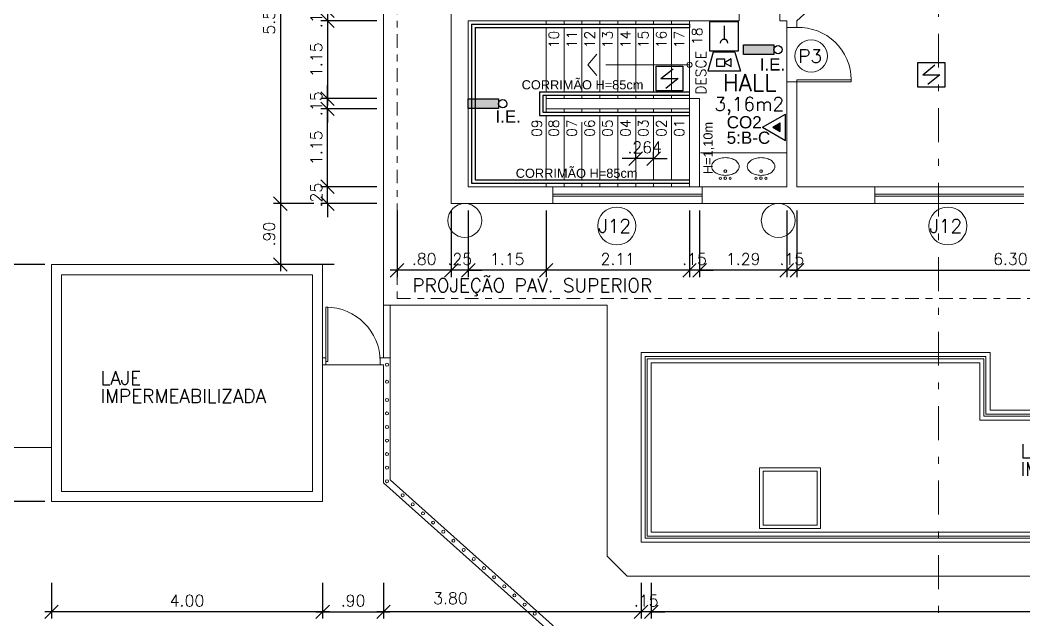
# Model space of a CAD drawing. Header units: millimetres. Extents: x 521 to 1055, y 261 to 520.
# Drawn here: x 715.49 to 730.3, y 455.57 to 464.43 of the extents above; entities that cross this region are included whole.
import ezdxf
from ezdxf.enums import TextEntityAlignment as Align

# ---------------------------------------------------------------- set-up
doc = ezdxf.new("R2010")
doc.units = ezdxf.units.MM
for name, pattern in [('CONTINU', [0]), ('DASHDOT', [1, 0.5, -0.25, 0, -0.25]), ('DASHDOTX2', [2, 1, -0.5, 0, -0.5])]:
    doc.linetypes.add(name, pattern=pattern)
doc.layers.add('0.1', color=8, linetype='Continuous', lineweight=13)
doc.layers.add('ppci', color=8, linetype='Continuous')
doc.styles.add('80X50', font='romans.shx')
doc.styles.add('ROMANS', font='romans')
doc.styles.get("Standard").update_dxf_attribs({"font": 'romans.shx'})
doc.styles.add('STYLE1', font='sanss___.ttf')
doc.dimstyles.new('Fares Eng - 50', dxfattribs={"dimscale": 2, "dimtxt": 0.085, "dimasz": 0.1, "dimexe": 0.05, "dimexo": 0.05, "dimgap": 0.04, "dimtad": 1, "dimzin": 4, "dimdsep": 46, "dimtxsty": 'ROMANS', "dimblk1": 'OBLIQUE', "dimblk2": 'OBLIQUE', "dimsah": 1, "dimcen": 0.05, "dimdle": 0.05, "dimclrd": 8, "dimclre": 8, "dimclrt": 8, "dimaunit": 1, "dimadec": 0, "dimazin": 0, "dimtfac": 1, "dimtix": 1, "dimtmove": 2, "dimatfit": 0, "dimldrblk": 'OPEN90', "dimfxl": 1, "dimtolj": 1, "dimtzin": 0, "dimarcsym": 0})

# ---------------------------------------------------------------- blocks, each defined once
blk = doc.blocks.new('_OBLIQUE')
at = {"color": 0, "linetype": 'ByBlock'}
blk.add_line((-0.5, -0.5), (0.5, 0.5), dxfattribs=at)
blk = doc.blocks.new('*D107')
at = {"layer": '0.1', "color": 8, "linetype": 'CONTINU', "lineweight": -2, "transparency": 16777216}
for p, q in [((720.025, 461.967), (720.025, 462.167)), ((720.753, 461.967), (719.925, 461.967)), ((720.025, 461.717), (720.025, 461.967)), ((720.753, 461.717), (719.925, 461.717)), ((720.025, 461.717), (720.025, 461.517))]:
    blk.add_line(p, q, dxfattribs=at)
at = {"layer": 'DEFPOINTS', "color": 0, "linetype": 'CONTINU', "lineweight": -2, "transparency": 16777216}
for p in [(720.025, 461.967), (720.853, 461.967), (720.853, 461.717)]:
    blk.add_point(p, dxfattribs=at)
at = {"layer": '0.1', "color": 8, "linetype": 'CONTINU', "lineweight": -2, "transparency": 16777216, "xscale": 0.2, "yscale": 0.2, "zscale": 0.2}
for p, rotation in [((720.025, 461.967), 270), ((720.025, 461.717), 90)]:
    blk.add_blockref('_OBLIQUE', p, dxfattribs=dict(at, rotation=rotation))
at = {"layer": '0.1', "color": 8, "linetype": 'CONTINU', "transparency": 16777216, "insert": (719.86, 461.842), "char_height": 0.17, "attachment_point": 5, "rotation": 90, "style": 'ROMANS'}
blk.add_mtext('\\A1;.25', dxfattribs=at)
blk = doc.blocks.new('_Open90')
at = {"color": 0, "linetype": 'ByBlock', "lineweight": -2}
for p, q in [((0, 0), (-1, 0)), ((-0.5, 0.5), (0, 0)), ((0, 0), (-0.5, -0.5))]:
    blk.add_line(p, q, dxfattribs=at)
blk = doc.blocks.new('*D108')
at = {"layer": '0.1', "color": 8, "linetype": 'CONTINU', "lineweight": -2, "transparency": 16777216}
for p, q in [((720.025, 461.867), (720.025, 463.217)), ((720.753, 463.117), (719.925, 463.117)), ((720.753, 461.967), (719.925, 461.967))]:
    blk.add_line(p, q, dxfattribs=at)
at = {"layer": 'DEFPOINTS', "color": 0, "linetype": 'CONTINU', "lineweight": -2, "transparency": 16777216}
for p in [(720.025, 463.117), (720.853, 463.117), (720.853, 461.967)]:
    blk.add_point(p, dxfattribs=at)
at = {"layer": '0.1', "color": 8, "linetype": 'CONTINU', "lineweight": -2, "transparency": 16777216, "xscale": 0.2, "yscale": 0.2, "zscale": 0.2}
for p, rotation in [((720.025, 463.117), 90), ((720.025, 461.967), 270)]:
    blk.add_blockref('_OBLIQUE', p, dxfattribs=dict(at, rotation=rotation))
at = {"layer": '0.1', "color": 8, "linetype": 'CONTINU', "transparency": 16777216, "insert": (719.86, 462.542), "char_height": 0.17, "attachment_point": 5, "rotation": 90, "style": 'ROMANS'}
blk.add_mtext('\\A1;1.15', dxfattribs=at)
blk = doc.blocks.new('*D109')
at = {"layer": '0.1', "color": 8, "linetype": 'CONTINU', "lineweight": -2, "transparency": 16777216}
for p, q in [((720.025, 463.267), (720.025, 463.467)), ((720.753, 463.267), (719.925, 463.267)), ((720.025, 463.117), (720.025, 463.267)), ((720.753, 463.117), (719.925, 463.117)), ((720.025, 463.117), (720.025, 462.917))]:
    blk.add_line(p, q, dxfattribs=at)
at = {"layer": 'DEFPOINTS', "color": 0, "linetype": 'CONTINU', "lineweight": -2, "transparency": 16777216}
for p in [(720.025, 463.267), (720.853, 463.267), (720.853, 463.117)]:
    blk.add_point(p, dxfattribs=at)
at = {"layer": '0.1', "color": 8, "linetype": 'CONTINU', "lineweight": -2, "transparency": 16777216, "xscale": 0.2, "yscale": 0.2, "zscale": 0.2}
for p, rotation in [((720.025, 463.267), 270), ((720.025, 463.117), 90)]:
    blk.add_blockref('_OBLIQUE', p, dxfattribs=dict(at, rotation=rotation))
at = {"layer": '0.1', "color": 8, "linetype": 'CONTINU', "transparency": 16777216, "insert": (719.86, 463.192), "char_height": 0.17, "attachment_point": 5, "rotation": 90, "style": 'ROMANS'}
blk.add_mtext('\\A1;.15', dxfattribs=at)
blk = doc.blocks.new('*D180')
at = {"layer": '0.1', "color": 8, "linetype": 'CONTINU', "lineweight": -2, "transparency": 16777216}
for p, q in [((719.953, 456.117), (719.953, 455.589)), ((720.853, 456.117), (720.853, 455.589)), ((719.853, 455.689), (720.953, 455.689))]:
    blk.add_line(p, q, dxfattribs=at)
at = {"layer": 'DEFPOINTS', "color": 0, "linetype": 'CONTINU', "lineweight": -2, "transparency": 16777216}
for p in [(719.953, 456.217), (720.853, 456.217), (720.853, 455.689)]:
    blk.add_point(p, dxfattribs=at)
at = {"layer": '0.1', "color": 8, "linetype": 'CONTINU', "lineweight": -2, "transparency": 16777216, "xscale": 0.2, "yscale": 0.2, "zscale": 0.2, "rotation": 180}
blk.add_blockref('_OBLIQUE', (719.953, 455.689), dxfattribs=at)
at = {"layer": '0.1', "color": 8, "linetype": 'CONTINU', "lineweight": -2, "transparency": 16777216, "xscale": 0.2, "yscale": 0.2, "zscale": 0.2}
blk.add_blockref('_OBLIQUE', (720.853, 455.689), dxfattribs=at)
at = {"layer": '0.1', "color": 8, "linetype": 'CONTINU', "transparency": 16777216, "insert": (720.403, 455.854), "char_height": 0.17, "attachment_point": 5, "style": 'ROMANS'}
blk.add_mtext('\\A1;.90', dxfattribs=at)
blk = doc.blocks.new('*D181')
at = {"layer": '0.1', "color": 8, "linetype": 'CONTINU', "lineweight": -2, "transparency": 16777216}
for p, q in [((715.953, 456.117), (715.953, 455.589)), ((719.953, 456.117), (719.953, 455.589)), ((720.053, 455.689), (715.853, 455.689))]:
    blk.add_line(p, q, dxfattribs=at)
at = {"layer": 'DEFPOINTS', "color": 0, "linetype": 'CONTINU', "lineweight": -2, "transparency": 16777216}
for p in [(715.953, 456.217), (719.953, 456.217), (715.953, 455.689)]:
    blk.add_point(p, dxfattribs=at)
at = {"layer": '0.1', "color": 8, "linetype": 'CONTINU', "lineweight": -2, "transparency": 16777216, "xscale": 0.2, "yscale": 0.2, "zscale": 0.2, "rotation": 180}
blk.add_blockref('_OBLIQUE', (715.953, 455.689), dxfattribs=at)
at = {"layer": '0.1', "color": 8, "linetype": 'CONTINU', "lineweight": -2, "transparency": 16777216, "xscale": 0.2, "yscale": 0.2, "zscale": 0.2}
blk.add_blockref('_OBLIQUE', (719.953, 455.689), dxfattribs=at)
at = {"layer": '0.1', "color": 8, "linetype": 'CONTINU', "transparency": 16777216, "insert": (717.953, 455.854), "char_height": 0.17, "attachment_point": 5, "style": 'ROMANS'}
blk.add_mtext('\\A1;4.00', dxfattribs=at)
blk = doc.blocks.new('P80')
for points in [[(0, 0.86), (0, 0.83), (0.15, 0.83), (0.15, 0.86)], [(0, 0), (0, 0.03), (0.15, 0.03), (0.15, 0)]]:
    blk.add_lwpolyline(points)
blk.add_lwpolyline([(-0.8, 0.06), (0, 0.06), (0, 0.03), (-0.8, 0.03)], close=True)
at = {"color": 8}
blk.add_arc((-0.025, 0.056), 0.775, 88.1408, 179.6698, dxfattribs=at)
blk = doc.blocks.new('*D258')
at = {"layer": '0.1', "color": 8, "linetype": 'CONTINU', "lineweight": -2, "transparency": 16777216}
for p, q in [((720.025, 464.567), (720.025, 464.767)), ((720.753, 464.567), (719.925, 464.567)), ((720.025, 464.567), (720.025, 464.417)), ((720.753, 464.417), (719.925, 464.417)), ((720.025, 464.417), (720.025, 464.217))]:
    blk.add_line(p, q, dxfattribs=at)
at = {"layer": 'DEFPOINTS', "color": 0, "linetype": 'CONTINU', "lineweight": -2, "transparency": 16777216}
for p in [(720.853, 464.567), (720.025, 464.417), (720.853, 464.417)]:
    blk.add_point(p, dxfattribs=at)
at = {"layer": '0.1', "color": 8, "linetype": 'CONTINU', "lineweight": -2, "transparency": 16777216, "xscale": 0.2, "yscale": 0.2, "zscale": 0.2}
for p, rotation in [((720.025, 464.567), 270), ((720.025, 464.417), 90)]:
    blk.add_blockref('_OBLIQUE', p, dxfattribs=dict(at, rotation=rotation))
at = {"layer": '0.1', "color": 8, "linetype": 'CONTINU', "transparency": 16777216, "insert": (719.86, 464.492), "char_height": 0.17, "attachment_point": 5, "rotation": 90, "style": 'ROMANS'}
blk.add_mtext('\\A1;.15', dxfattribs=at)
blk = doc.blocks.new('*D259')
at = {"layer": '0.1', "color": 8, "linetype": 'CONTINU', "lineweight": -2, "transparency": 16777216}
for p, q in [((720.753, 464.417), (719.925, 464.417)), ((720.025, 464.517), (720.025, 463.167)), ((720.753, 463.267), (719.925, 463.267))]:
    blk.add_line(p, q, dxfattribs=at)
at = {"layer": 'DEFPOINTS', "color": 0, "linetype": 'CONTINU', "lineweight": -2, "transparency": 16777216}
for p in [(720.853, 464.417), (720.025, 463.267), (720.853, 463.267)]:
    blk.add_point(p, dxfattribs=at)
at = {"layer": '0.1', "color": 8, "linetype": 'CONTINU', "lineweight": -2, "transparency": 16777216, "xscale": 0.2, "yscale": 0.2, "zscale": 0.2}
for p, rotation in [((720.025, 464.417), 90), ((720.025, 463.267), 270)]:
    blk.add_blockref('_OBLIQUE', p, dxfattribs=dict(at, rotation=rotation))
at = {"layer": '0.1', "color": 8, "linetype": 'CONTINU', "transparency": 16777216, "insert": (719.86, 463.842), "char_height": 0.17, "attachment_point": 5, "rotation": 90, "style": 'ROMANS'}
blk.add_mtext('\\A1;1.15', dxfattribs=at)
blk = doc.blocks.new('*D261')
at = {"layer": '0.1', "color": 8, "linetype": 'CONTINU', "lineweight": -2, "transparency": 16777216}
for p, q in [((726.953, 461.617), (726.953, 460.633)), ((733.253, 461.617), (733.253, 460.633)), ((726.853, 460.733), (733.353, 460.733))]:
    blk.add_line(p, q, dxfattribs=at)
at = {"layer": 'DEFPOINTS', "color": 0, "linetype": 'CONTINU', "lineweight": -2, "transparency": 16777216}
for p in [(726.953, 461.717), (733.253, 461.717), (733.253, 460.733)]:
    blk.add_point(p, dxfattribs=at)
at = {"layer": '0.1', "color": 8, "linetype": 'CONTINU', "lineweight": -2, "transparency": 16777216, "xscale": 0.2, "yscale": 0.2, "zscale": 0.2, "rotation": 180}
blk.add_blockref('_OBLIQUE', (726.953, 460.733), dxfattribs=at)
at = {"layer": '0.1', "color": 8, "linetype": 'CONTINU', "lineweight": -2, "transparency": 16777216, "xscale": 0.2, "yscale": 0.2, "zscale": 0.2}
blk.add_blockref('_OBLIQUE', (733.253, 460.733), dxfattribs=at)
at = {"layer": '0.1', "color": 8, "linetype": 'CONTINU', "transparency": 16777216, "insert": (730.103, 460.898), "char_height": 0.17, "attachment_point": 5, "style": 'ROMANS'}
blk.add_mtext('\\A1;6.30', dxfattribs=at)
blk = doc.blocks.new('*D262')
at = {"layer": '0.1', "color": 8, "linetype": 'CONTINU', "lineweight": -2, "transparency": 16777216}
for p, q in [((726.803, 461.617), (726.803, 460.633)), ((726.953, 461.617), (726.953, 460.633)), ((726.803, 460.733), (726.603, 460.733)), ((726.953, 460.733), (726.803, 460.733)), ((726.953, 460.733), (727.153, 460.733))]:
    blk.add_line(p, q, dxfattribs=at)
at = {"layer": 'DEFPOINTS', "color": 0, "linetype": 'CONTINU', "lineweight": -2, "transparency": 16777216}
for p in [(726.803, 461.717), (726.953, 461.717), (726.803, 460.733)]:
    blk.add_point(p, dxfattribs=at)
at = {"layer": '0.1', "color": 8, "linetype": 'CONTINU', "lineweight": -2, "transparency": 16777216, "xscale": 0.2, "yscale": 0.2, "zscale": 0.2}
blk.add_blockref('_OBLIQUE', (726.803, 460.733), dxfattribs=at)
at = {"layer": '0.1', "color": 8, "linetype": 'CONTINU', "lineweight": -2, "transparency": 16777216, "xscale": 0.2, "yscale": 0.2, "zscale": 0.2, "rotation": 180}
blk.add_blockref('_OBLIQUE', (726.953, 460.733), dxfattribs=at)
at = {"layer": '0.1', "color": 8, "linetype": 'CONTINU', "transparency": 16777216, "insert": (726.878, 460.898), "char_height": 0.17, "attachment_point": 5, "style": 'ROMANS'}
blk.add_mtext('\\A1;.15', dxfattribs=at)
blk = doc.blocks.new('*D263')
at = {"layer": '0.1', "color": 8, "linetype": 'CONTINU', "lineweight": -2, "transparency": 16777216}
for p, q in [((725.517, 461.617), (725.517, 460.633)), ((726.803, 461.617), (726.803, 460.633)), ((726.903, 460.733), (725.417, 460.733))]:
    blk.add_line(p, q, dxfattribs=at)
at = {"layer": 'DEFPOINTS', "color": 0, "linetype": 'CONTINU', "lineweight": -2, "transparency": 16777216}
for p in [(725.517, 461.717), (726.803, 461.717), (725.517, 460.733)]:
    blk.add_point(p, dxfattribs=at)
at = {"layer": '0.1', "color": 8, "linetype": 'CONTINU', "lineweight": -2, "transparency": 16777216, "xscale": 0.2, "yscale": 0.2, "zscale": 0.2, "rotation": 180}
blk.add_blockref('_OBLIQUE', (725.517, 460.733), dxfattribs=at)
at = {"layer": '0.1', "color": 8, "linetype": 'CONTINU', "lineweight": -2, "transparency": 16777216, "xscale": 0.2, "yscale": 0.2, "zscale": 0.2}
blk.add_blockref('_OBLIQUE', (726.803, 460.733), dxfattribs=at)
at = {"layer": '0.1', "color": 8, "linetype": 'CONTINU', "transparency": 16777216, "insert": (726.16, 460.898), "char_height": 0.17, "attachment_point": 5, "style": 'ROMANS'}
blk.add_mtext('\\A1;1.29', dxfattribs=at)
blk = doc.blocks.new('*D264')
at = {"layer": '0.1', "color": 8, "linetype": 'CONTINU', "lineweight": -2, "transparency": 16777216}
for p, q in [((725.367, 461.617), (725.367, 460.633)), ((725.517, 461.617), (725.517, 460.633)), ((725.367, 460.733), (725.167, 460.733)), ((725.517, 460.733), (725.367, 460.733)), ((725.517, 460.733), (725.717, 460.733))]:
    blk.add_line(p, q, dxfattribs=at)
at = {"layer": 'DEFPOINTS', "color": 0, "linetype": 'CONTINU', "lineweight": -2, "transparency": 16777216}
for p in [(725.367, 461.717), (725.517, 461.717), (725.367, 460.733)]:
    blk.add_point(p, dxfattribs=at)
at = {"layer": '0.1', "color": 8, "linetype": 'CONTINU', "lineweight": -2, "transparency": 16777216, "xscale": 0.2, "yscale": 0.2, "zscale": 0.2}
blk.add_blockref('_OBLIQUE', (725.367, 460.733), dxfattribs=at)
at = {"layer": '0.1', "color": 8, "linetype": 'CONTINU', "lineweight": -2, "transparency": 16777216, "xscale": 0.2, "yscale": 0.2, "zscale": 0.2, "rotation": 180}
blk.add_blockref('_OBLIQUE', (725.517, 460.733), dxfattribs=at)
at = {"layer": '0.1', "color": 8, "linetype": 'CONTINU', "transparency": 16777216, "insert": (725.442, 460.898), "char_height": 0.17, "attachment_point": 5, "style": 'ROMANS'}
blk.add_mtext('\\A1;.15', dxfattribs=at)
blk = doc.blocks.new('*D265')
at = {"layer": '0.1', "color": 8, "linetype": 'CONTINU', "lineweight": -2, "transparency": 16777216}
for p, q in [((723.253, 461.617), (723.253, 460.633)), ((725.367, 461.617), (725.367, 460.633)), ((725.467, 460.733), (723.153, 460.733))]:
    blk.add_line(p, q, dxfattribs=at)
at = {"layer": 'DEFPOINTS', "color": 0, "linetype": 'CONTINU', "lineweight": -2, "transparency": 16777216}
for p in [(723.253, 461.717), (725.367, 461.717), (723.253, 460.733)]:
    blk.add_point(p, dxfattribs=at)
at = {"layer": '0.1', "color": 8, "linetype": 'CONTINU', "lineweight": -2, "transparency": 16777216, "xscale": 0.2, "yscale": 0.2, "zscale": 0.2, "rotation": 180}
blk.add_blockref('_OBLIQUE', (723.253, 460.733), dxfattribs=at)
at = {"layer": '0.1', "color": 8, "linetype": 'CONTINU', "lineweight": -2, "transparency": 16777216, "xscale": 0.2, "yscale": 0.2, "zscale": 0.2}
blk.add_blockref('_OBLIQUE', (725.367, 460.733), dxfattribs=at)
at = {"layer": '0.1', "color": 8, "linetype": 'CONTINU', "transparency": 16777216, "insert": (724.31, 460.898), "char_height": 0.17, "attachment_point": 5, "style": 'ROMANS'}
blk.add_mtext('\\A1;2.11', dxfattribs=at)
blk = doc.blocks.new('*D266')
at = {"layer": '0.1', "color": 8, "linetype": 'CONTINU', "lineweight": -2, "transparency": 16777216}
for p, q in [((722.103, 461.617), (722.103, 460.633)), ((723.253, 461.617), (723.253, 460.633)), ((723.353, 460.733), (722.003, 460.733))]:
    blk.add_line(p, q, dxfattribs=at)
at = {"layer": 'DEFPOINTS', "color": 0, "linetype": 'CONTINU', "lineweight": -2, "transparency": 16777216}
for p in [(722.103, 461.717), (723.253, 461.717), (722.103, 460.733)]:
    blk.add_point(p, dxfattribs=at)
at = {"layer": '0.1', "color": 8, "linetype": 'CONTINU', "lineweight": -2, "transparency": 16777216, "xscale": 0.2, "yscale": 0.2, "zscale": 0.2, "rotation": 180}
blk.add_blockref('_OBLIQUE', (722.103, 460.733), dxfattribs=at)
at = {"layer": '0.1', "color": 8, "linetype": 'CONTINU', "lineweight": -2, "transparency": 16777216, "xscale": 0.2, "yscale": 0.2, "zscale": 0.2}
blk.add_blockref('_OBLIQUE', (723.253, 460.733), dxfattribs=at)
at = {"layer": '0.1', "color": 8, "linetype": 'CONTINU', "transparency": 16777216, "insert": (722.678, 460.898), "char_height": 0.17, "attachment_point": 5, "style": 'ROMANS'}
blk.add_mtext('\\A1;1.15', dxfattribs=at)
blk = doc.blocks.new('*D267')
at = {"layer": '0.1', "color": 8, "linetype": 'CONTINU', "lineweight": -2, "transparency": 16777216}
for p, q in [((721.853, 461.617), (721.853, 460.633)), ((722.103, 461.617), (722.103, 460.633)), ((721.853, 460.733), (721.653, 460.733)), ((722.103, 460.733), (721.853, 460.733)), ((722.103, 460.733), (722.303, 460.733))]:
    blk.add_line(p, q, dxfattribs=at)
at = {"layer": 'DEFPOINTS', "color": 0, "linetype": 'CONTINU', "lineweight": -2, "transparency": 16777216}
for p in [(721.853, 461.717), (722.103, 461.717), (721.853, 460.733)]:
    blk.add_point(p, dxfattribs=at)
at = {"layer": '0.1', "color": 8, "linetype": 'CONTINU', "lineweight": -2, "transparency": 16777216, "xscale": 0.2, "yscale": 0.2, "zscale": 0.2}
blk.add_blockref('_OBLIQUE', (721.853, 460.733), dxfattribs=at)
at = {"layer": '0.1', "color": 8, "linetype": 'CONTINU', "lineweight": -2, "transparency": 16777216, "xscale": 0.2, "yscale": 0.2, "zscale": 0.2, "rotation": 180}
blk.add_blockref('_OBLIQUE', (722.103, 460.733), dxfattribs=at)
at = {"layer": '0.1', "color": 8, "linetype": 'CONTINU', "transparency": 16777216, "insert": (721.978, 460.898), "char_height": 0.17, "attachment_point": 5, "style": 'ROMANS'}
blk.add_mtext('\\A1;.25', dxfattribs=at)
blk = doc.blocks.new('*D268')
at = {"layer": '0.1', "color": 8, "linetype": 'CONTINU', "lineweight": -2, "transparency": 16777216}
for p, q in [((724.574, 462.387), (724.574, 462.482)), ((724.838, 462.387), (724.838, 462.482)), ((724.574, 462.382), (724.374, 462.382)), ((724.838, 462.382), (724.574, 462.382)), ((724.838, 462.382), (725.038, 462.382))]:
    blk.add_line(p, q, dxfattribs=at)
at = {"layer": 'DEFPOINTS', "color": 0, "linetype": 'CONTINU', "lineweight": -2, "transparency": 16777216}
for p in [(724.574, 462.382), (724.574, 462.287), (724.838, 462.287)]:
    blk.add_point(p, dxfattribs=at)
at = {"layer": '0.1', "color": 8, "linetype": 'CONTINU', "lineweight": -2, "transparency": 16777216, "xscale": 0.2, "yscale": 0.2, "zscale": 0.2}
blk.add_blockref('_OBLIQUE', (724.574, 462.382), dxfattribs=at)
at = {"layer": '0.1', "color": 8, "linetype": 'CONTINU', "lineweight": -2, "transparency": 16777216, "xscale": 0.2, "yscale": 0.2, "zscale": 0.2, "rotation": 180}
blk.add_blockref('_OBLIQUE', (724.838, 462.382), dxfattribs=at)
at = {"layer": '0.1', "color": 8, "linetype": 'CONTINU', "transparency": 16777216, "insert": (724.706, 462.547), "char_height": 0.17, "attachment_point": 5, "style": 'ROMANS'}
blk.add_mtext('\\A1;.264', dxfattribs=at)
blk = doc.blocks.new('*D274')
at = {"layer": '0.1', "color": 8, "linetype": 'CONTINU', "lineweight": -2, "transparency": 16777216}
for p, q in [((719.825, 467.217), (719.23, 467.217)), ((719.33, 467.317), (719.33, 461.617)), ((719.825, 461.717), (719.23, 461.717))]:
    blk.add_line(p, q, dxfattribs=at)
at = {"layer": 'DEFPOINTS', "color": 0, "linetype": 'CONTINU', "lineweight": -2, "transparency": 16777216}
for p in [(719.925, 467.217), (719.33, 461.717), (719.925, 461.717)]:
    blk.add_point(p, dxfattribs=at)
at = {"layer": '0.1', "color": 8, "linetype": 'CONTINU', "lineweight": -2, "transparency": 16777216, "xscale": 0.2, "yscale": 0.2, "zscale": 0.2}
for p, rotation in [((719.33, 467.217), 90), ((719.33, 461.717), 270)]:
    blk.add_blockref('_OBLIQUE', p, dxfattribs=dict(at, rotation=rotation))
at = {"layer": '0.1', "color": 8, "linetype": 'CONTINU', "transparency": 16777216, "insert": (719.165, 464.467), "char_height": 0.17, "attachment_point": 5, "rotation": 90, "style": 'ROMANS'}
blk.add_mtext('\\A1;5.50', dxfattribs=at)
blk = doc.blocks.new('*D275')
at = {"layer": '0.1', "color": 8, "linetype": 'CONTINU', "lineweight": -2, "transparency": 16777216}
for p, q in [((721.053, 461.617), (721.053, 460.633)), ((721.853, 461.617), (721.853, 460.633)), ((721.953, 460.733), (720.953, 460.733))]:
    blk.add_line(p, q, dxfattribs=at)
at = {"layer": 'DEFPOINTS', "color": 0, "linetype": 'CONTINU', "lineweight": -2, "transparency": 16777216}
for p in [(721.053, 461.717), (721.853, 461.717), (721.053, 460.733)]:
    blk.add_point(p, dxfattribs=at)
at = {"layer": '0.1', "color": 8, "linetype": 'CONTINU', "lineweight": -2, "transparency": 16777216, "xscale": 0.2, "yscale": 0.2, "zscale": 0.2, "rotation": 180}
blk.add_blockref('_OBLIQUE', (721.053, 460.733), dxfattribs=at)
at = {"layer": '0.1', "color": 8, "linetype": 'CONTINU', "lineweight": -2, "transparency": 16777216, "xscale": 0.2, "yscale": 0.2, "zscale": 0.2}
blk.add_blockref('_OBLIQUE', (721.853, 460.733), dxfattribs=at)
at = {"layer": '0.1', "color": 8, "linetype": 'CONTINU', "transparency": 16777216, "insert": (721.453, 460.898), "char_height": 0.17, "attachment_point": 5, "style": 'ROMANS'}
blk.add_mtext('\\A1;.80', dxfattribs=at)
blk = doc.blocks.new('*D276')
at = {"layer": '0.1', "color": 8, "linetype": 'CONTINU', "lineweight": -2, "transparency": 16777216}
for p, q in [((719.33, 461.817), (719.33, 460.717)), ((719.725, 461.717), (719.23, 461.717)), ((720.122, 460.817), (719.23, 460.817))]:
    blk.add_line(p, q, dxfattribs=at)
at = {"layer": 'DEFPOINTS', "color": 0, "linetype": 'CONTINU', "lineweight": -2, "transparency": 16777216}
for p in [(719.825, 461.717), (719.33, 460.817), (720.222, 460.817)]:
    blk.add_point(p, dxfattribs=at)
at = {"layer": '0.1', "color": 8, "linetype": 'CONTINU', "lineweight": -2, "transparency": 16777216, "xscale": 0.2, "yscale": 0.2, "zscale": 0.2}
for p, rotation in [((719.33, 461.717), 90), ((719.33, 460.817), 270)]:
    blk.add_blockref('_OBLIQUE', p, dxfattribs=dict(at, rotation=rotation))
at = {"layer": '0.1', "color": 8, "linetype": 'CONTINU', "transparency": 16777216, "insert": (719.165, 461.267), "char_height": 0.17, "attachment_point": 5, "rotation": 90, "style": 'ROMANS'}
blk.add_mtext('\\A1;.90', dxfattribs=at)
blk = doc.blocks.new('*D277')
at = {"layer": '0.1', "color": 8, "linetype": 'CONTINU', "lineweight": -2, "transparency": 16777216}
for p, q in [((715.26, 460.917), (715.26, 457.217)), ((715.853, 460.817), (715.16, 460.817)), ((715.853, 457.317), (715.16, 457.317))]:
    blk.add_line(p, q, dxfattribs=at)
at = {"layer": 'DEFPOINTS', "color": 0, "linetype": 'CONTINU', "lineweight": -2, "transparency": 16777216}
for p in [(715.953, 460.817), (715.26, 457.317), (715.953, 457.317)]:
    blk.add_point(p, dxfattribs=at)
at = {"layer": '0.1', "color": 8, "linetype": 'CONTINU', "lineweight": -2, "transparency": 16777216, "xscale": 0.2, "yscale": 0.2, "zscale": 0.2}
for p, rotation in [((715.26, 460.817), 90), ((715.26, 457.317), 270)]:
    blk.add_blockref('_OBLIQUE', p, dxfattribs=dict(at, rotation=rotation))
at = {"layer": '0.1', "color": 8, "linetype": 'CONTINU', "transparency": 16777216, "insert": (715.095, 459.067), "char_height": 0.17, "attachment_point": 5, "rotation": 90, "style": 'ROMANS'}
blk.add_mtext('\\A1;3.50', dxfattribs=at)
blk = doc.blocks.new('*D280')
at = {"layer": '0.1', "color": 8, "linetype": 'CONTINU', "lineweight": -2, "transparency": 16777216}
for p, q in [((724.803, 456.117), (724.803, 455.589)), ((736.803, 456.117), (736.803, 455.589)), ((736.903, 455.689), (724.703, 455.689))]:
    blk.add_line(p, q, dxfattribs=at)
at = {"layer": 'DEFPOINTS', "color": 0, "linetype": 'CONTINU', "lineweight": -2, "transparency": 16777216}
for p in [(724.803, 456.217), (736.803, 456.217), (724.803, 455.689)]:
    blk.add_point(p, dxfattribs=at)
at = {"layer": '0.1', "color": 8, "linetype": 'CONTINU', "lineweight": -2, "transparency": 16777216, "xscale": 0.2, "yscale": 0.2, "zscale": 0.2, "rotation": 180}
blk.add_blockref('_OBLIQUE', (724.803, 455.689), dxfattribs=at)
at = {"layer": '0.1', "color": 8, "linetype": 'CONTINU', "lineweight": -2, "transparency": 16777216, "xscale": 0.2, "yscale": 0.2, "zscale": 0.2}
blk.add_blockref('_OBLIQUE', (736.803, 455.689), dxfattribs=at)
at = {"layer": '0.1', "color": 8, "linetype": 'CONTINU', "transparency": 16777216, "insert": (730.803, 455.854), "char_height": 0.17, "attachment_point": 5, "style": 'ROMANS'}
blk.add_mtext('\\A1;12.00', dxfattribs=at)
blk = doc.blocks.new('*D281')
at = {"layer": '0.1', "color": 8, "linetype": 'CONTINU', "lineweight": -2, "transparency": 16777216}
for p, q in [((724.653, 456.117), (724.653, 455.589)), ((724.803, 456.117), (724.803, 455.589)), ((724.653, 455.689), (724.453, 455.689)), ((724.803, 455.689), (724.653, 455.689)), ((724.803, 455.689), (725.003, 455.689))]:
    blk.add_line(p, q, dxfattribs=at)
at = {"layer": 'DEFPOINTS', "color": 0, "linetype": 'CONTINU', "lineweight": -2, "transparency": 16777216}
for p in [(724.653, 456.217), (724.803, 456.217), (724.653, 455.689)]:
    blk.add_point(p, dxfattribs=at)
at = {"layer": '0.1', "color": 8, "linetype": 'CONTINU', "lineweight": -2, "transparency": 16777216, "xscale": 0.2, "yscale": 0.2, "zscale": 0.2}
blk.add_blockref('_OBLIQUE', (724.653, 455.689), dxfattribs=at)
at = {"layer": '0.1', "color": 8, "linetype": 'CONTINU', "lineweight": -2, "transparency": 16777216, "xscale": 0.2, "yscale": 0.2, "zscale": 0.2, "rotation": 180}
blk.add_blockref('_OBLIQUE', (724.803, 455.689), dxfattribs=at)
at = {"layer": '0.1', "color": 8, "linetype": 'CONTINU', "transparency": 16777216, "insert": (724.728, 455.854), "char_height": 0.17, "attachment_point": 5, "style": 'ROMANS'}
blk.add_mtext('\\A1;.15', dxfattribs=at)
blk = doc.blocks.new('*D282')
at = {"layer": '0.1', "color": 8, "linetype": 'CONTINU', "lineweight": -2, "transparency": 16777216}
for p, q in [((720.853, 456.117), (720.853, 455.589)), ((724.653, 456.117), (724.653, 455.589)), ((724.753, 455.689), (720.753, 455.689))]:
    blk.add_line(p, q, dxfattribs=at)
at = {"layer": 'DEFPOINTS', "color": 0, "linetype": 'CONTINU', "lineweight": -2, "transparency": 16777216}
for p in [(720.853, 456.217), (724.653, 456.217), (720.853, 455.689)]:
    blk.add_point(p, dxfattribs=at)
at = {"layer": '0.1', "color": 8, "linetype": 'CONTINU', "lineweight": -2, "transparency": 16777216, "xscale": 0.2, "yscale": 0.2, "zscale": 0.2, "rotation": 180}
blk.add_blockref('_OBLIQUE', (720.853, 455.689), dxfattribs=at)
at = {"layer": '0.1', "color": 8, "linetype": 'CONTINU', "lineweight": -2, "transparency": 16777216, "xscale": 0.2, "yscale": 0.2, "zscale": 0.2}
blk.add_blockref('_OBLIQUE', (724.653, 455.689), dxfattribs=at)
at = {"layer": '0.1', "color": 8, "linetype": 'CONTINU', "transparency": 16777216, "insert": (721.84, 455.889), "char_height": 0.17, "attachment_point": 5, "style": 'ROMANS'}
blk.add_mtext('\\A1;3.80', dxfattribs=at)
blk = doc.blocks.new('ÁREA')
for p in [(0.00005, 0.00376), (0, 0)]:
    blk.add_attdef('COMPARTIMENTO', text='', height=0.0025).set_placement(p, align=Align.CENTER)
at = {"color": 1}
for p in [(-0.00005, -0.00376), (-0.0001, -0.00752)]:
    blk.add_attdef('ÁREA', text='', height=0.002, dxfattribs=at).set_placement(p, align=Align.CENTER)

msp = doc.modelspace()

# ---------------------------------------------------------------- hatches: boundary and pattern name
at = {"layer": 'ppci'}
for points in [[(726.61265, 463.91964), (726.61265, 464.06214), (726.16412, 464.06214), (726.16412, 463.91964)], [(722.55125, 463.12067), (722.55125, 463.26317), (722.10272, 463.26317), (722.10272, 463.12067)], [(726.59538, 462.84465), (726.70813, 462.77956), (726.70813, 462.90975)]]:
    msp.add_hatch(color=10, dxfattribs=at).paths.add_polyline_path(points)

# ---------------------------------------------------------------- linework, layer by layer
at = {"layer": '0.1', "color": 8, "linetype": 'DASHDOTX2', "ltscale": 0.5}
msp.add_line((729.04192, 508.22574), (729.04192, 452.27098), dxfattribs=at)
at = {"layer": '0.1', "color": 8, "linetype": 'DASHDOT', "ltscale": 0.4}
for p, q in [((721.05272, 489.71692), (721.05272, 460.31692)), ((721.05272, 460.31692), (733.70272, 460.31692))]:
    msp.add_line(p, q, dxfattribs=at)
at = {"layer": '0.1', "color": 8}
for p, q in [((720.85272, 486.71692), (720.85272, 460.21692)), ((723.86713, 463.76692), (724.00188, 463.92433)), ((723.86713, 463.76692), (724.00188, 463.60951)), ((725.36701, 463.76692), (724.13141, 463.76692)), ((725.36701, 463.26692), (725.36701, 463.31692)), ((725.36701, 463.26692), (725.51701, 463.26692)), ((725.53239, 462.46692), (726.80272, 462.46692)), ((723.35272, 461.96692), (725.55272, 461.96692)), ((728.10272, 461.96692), (730.30272, 461.96692)), ((723.35272, 461.85692), (725.55272, 461.85692)), ((725.55272, 461.82692), (723.35272, 461.82692)), ((728.10272, 461.85692), (730.30272, 461.85692)), ((730.30272, 461.82692), (728.10272, 461.82692)), ((725.55272, 461.71692), (723.35272, 461.71692)), ((730.30272, 461.71692), (728.10272, 461.71692)), ((719.95272, 460.81692), (715.95272, 460.81692)), ((715.95272, 460.81692), (715.95272, 457.31692)), ((719.95272, 457.31692), (719.95272, 460.81692)), ((719.80272, 460.66692), (716.10272, 460.66692)), ((716.10272, 460.66692), (716.10272, 457.46692)), ((719.80272, 460.66692), (719.80272, 457.46692)), ((720.85272, 460.21692), (724.15272, 460.21692)), ((720.85272, 460.21692), (720.85272, 459.43763)), ((720.95272, 460.21692), (720.95272, 459.15834)), ((724.15272, 460.21692), (724.15272, 456.50981)), ((719.95272, 459.43763), (720.00272, 459.43763)), ((720.00272, 459.33763), (720.00272, 459.43763)), ((720.80272, 459.33763), (720.80272, 459.43763)), ((720.80272, 459.43763), (720.85272, 459.43763)), ((720.80272, 459.33763), (720.80272, 459.43763)), ((720.80272, 459.43763), (720.85272, 459.43763)), ((720.95272, 459.43763), (720.85272, 459.43763)), ((720.95272, 459.43763), (720.85272, 459.43763)), ((720.80272, 459.33763), (719.95272, 459.33763)), ((719.95272, 459.33763), (720.00272, 459.33763)), ((720.80272, 459.33763), (720.00272, 459.33763)), ((720.80272, 459.33763), (720.85272, 459.33763)), ((720.80272, 459.33763), (720.85272, 459.33763)), ((720.85272, 459.33763), (720.85272, 459.11692)), ((720.85272, 459.33763), (720.85272, 457.59551)), ((720.95272, 459.33763), (720.95272, 457.64016)), ((710.45272, 458.11692), (715.95272, 458.11692)), ((725.9171, 453.05527), (720.85272, 457.59551)), ((725.95514, 453.15546), (720.95272, 457.64016)), ((716.10272, 457.46692), (719.80272, 457.46692)), ((715.95272, 457.31692), (719.95272, 457.31692)), ((724.15272, 456.50981), (724.44561, 456.21692)), ((724.44561, 456.21692), (731.00272, 456.21692))]:
    msp.add_line(p, q, dxfattribs=at)
at = {"layer": '0.1', "color": 7}
for p, q in [((721.85272, 467.16692), (721.85272, 461.71692)), ((726.95272, 464.41692), (728.17772, 465.5354)), ((726.10272, 464.41692), (726.10272, 464.56692)), ((726.70272, 464.56692), (726.70272, 464.41692)), ((722.10272, 464.41692), (726.10272, 464.41692)), ((722.10272, 464.41692), (722.10272, 461.96692)), ((726.70272, 464.41692), (726.80272, 464.41692)), ((726.80272, 464.41692), (726.80272, 464.31692)), ((726.95272, 464.31692), (726.95272, 464.41692)), ((726.80272, 464.31692), (726.95272, 464.31692)), ((726.95272, 463.51692), (726.80272, 463.51692)), ((726.80272, 463.51692), (726.80272, 461.96692)), ((726.95272, 463.51692), (726.95272, 461.96692)), ((722.10272, 461.96692), (723.35272, 461.96692)), ((723.35272, 461.71692), (723.35272, 461.96692)), ((725.55272, 461.96692), (725.55272, 461.71692)), ((725.55272, 461.96692), (726.80272, 461.96692)), ((726.95272, 461.96692), (728.10272, 461.96692)), ((728.10272, 461.71692), (728.10272, 461.96692)), ((721.85272, 461.71692), (723.35272, 461.71692)), ((725.55272, 461.71692), (728.10272, 461.71692))]:
    msp.add_line(p, q, dxfattribs=at)
at = {"layer": '0.1', "color": 8, "linetype": 'CONTINU'}
for p, q in [((723.25272, 464.36692), (723.25272, 464.41692)), ((723.51701, 464.36692), (723.51701, 464.41692)), ((723.78129, 464.36692), (723.78129, 464.41692)), ((724.04558, 464.36692), (724.04558, 464.41692)), ((724.30986, 464.36692), (724.30986, 464.41692)), ((724.57415, 464.36692), (724.57415, 464.41692)), ((724.83843, 464.36692), (724.83843, 464.41692)), ((725.10272, 464.36692), (725.10272, 464.41692)), ((725.36701, 464.36692), (725.36701, 464.41692)), ((723.25272, 464.09192), (723.25272, 464.31692)), ((723.51701, 463.84192), (723.51701, 464.31692)), ((723.78129, 463.36692), (723.78129, 464.31692)), ((724.04558, 463.36692), (724.04558, 464.31692)), ((724.30986, 463.36692), (724.30986, 464.31692)), ((724.57415, 463.36692), (724.57415, 464.31692)), ((724.83843, 463.36692), (724.83843, 464.31692)), ((725.10272, 463.36692), (725.10272, 464.31692)), ((725.36701, 463.36692), (725.36701, 464.31692)), ((726.80272, 463.51692), (726.80272, 464.31692)), ((723.25272, 464.09192), (723.25272, 463.89165)), ((723.25272, 463.84192), (723.25272, 463.89165)), ((723.25272, 463.84192), (723.25272, 463.36692)), ((723.51701, 463.84192), (723.51701, 463.36692)), ((725.36701, 463.36692), (725.36701, 463.31692)), ((723.25272, 463.26692), (723.25272, 463.31692)), ((723.25272, 463.26692), (725.36701, 463.26692)), ((723.25272, 463.11692), (723.25272, 463.26692)), ((723.51701, 463.26692), (723.51701, 463.31692)), ((723.78129, 463.26692), (723.78129, 463.31692)), ((724.04558, 463.26692), (724.04558, 463.31692)), ((724.30986, 463.26692), (724.30986, 463.31692)), ((724.57415, 463.26692), (724.57415, 463.31692)), ((724.83843, 463.26692), (724.83843, 463.31692)), ((725.10272, 463.26692), (725.10272, 463.31692)), ((725.36701, 463.26692), (725.36701, 463.31692)), ((725.36701, 461.96692), (725.36701, 463.26692)), ((725.51701, 461.96692), (725.51701, 463.26692)), ((723.25272, 463.11692), (725.36701, 463.11692)), ((723.25272, 463.11692), (723.25272, 463.06692)), ((723.51701, 463.11692), (723.51701, 463.06692)), ((723.78129, 463.11692), (723.78129, 463.06692)), ((724.04558, 463.11692), (724.04558, 463.06692)), ((724.30986, 463.11692), (724.30986, 463.06692)), ((724.57415, 463.11692), (724.57415, 463.06692)), ((724.83843, 463.11692), (724.83843, 463.06692)), ((725.10272, 463.11692), (725.10272, 463.06692)), ((723.25272, 462.54192), (723.25272, 463.01692)), ((723.51701, 462.54192), (723.51701, 463.01692)), ((724.04558, 463.01692), (724.04558, 462.06692)), ((724.30986, 463.01692), (724.30986, 462.06692)), ((724.57415, 463.01692), (724.57415, 462.06692)), ((724.83843, 463.01692), (724.83843, 462.06692)), ((725.10272, 463.01692), (725.10272, 462.06692)), ((723.78129, 462.82049), (723.78129, 462.06692)), ((723.25272, 462.54192), (723.25272, 462.4922)), ((723.25272, 462.29192), (723.25272, 462.4922)), ((723.51701, 462.54192), (723.51701, 462.06692)), ((723.25272, 462.29192), (723.25272, 462.06692)), ((723.25272, 462.01692), (723.25272, 461.96692)), ((723.51701, 462.01692), (723.51701, 461.96692)), ((723.78129, 462.01692), (723.78129, 461.96692)), ((724.04558, 462.01692), (724.04558, 461.96692)), ((724.30986, 462.01692), (724.30986, 461.96692)), ((724.57415, 462.01692), (724.57415, 461.96692)), ((724.83843, 462.01692), (724.83843, 461.96692)), ((725.10272, 462.01692), (725.10272, 461.96692))]:
    msp.add_line(p, q, dxfattribs=at)
at = {"layer": '0.1', "color": 8, "linetype": 'DASHDOT', "ltscale": 0.2}
msp.add_line((723.78129, 462.82049), (723.78129, 463.01692), dxfattribs=at)
at = {"layer": '0.1', "color": 8}
for points in [[(726.10243, 462.26504, 0.13182739), (726.09166, 462.30518, 0.10663325), (726.0494, 462.35178, 0.08348179), (725.98498, 462.38329, 0.07223223), (725.89792, 462.39594, 0.07223223), (725.81086, 462.38329, 0.08348179), (725.74644, 462.35178, 0.10663325), (725.70417, 462.30518, 0.13182739), (725.6934, 462.26504, 0.13182739), (725.70417, 462.22491, 0.10663325), (725.74644, 462.17831, 0.08348179), (725.81086, 462.14679, 0.07223223), (725.89792, 462.13415, 0.07223223), (725.98498, 462.14679, 0.08348179), (726.0494, 462.17831, 0.10663325), (726.09166, 462.22491, 0.13182739)], [(726.62919, 462.26504, 0.13182739), (726.61842, 462.30518, 0.10663325), (726.57616, 462.35178, 0.08348179), (726.51174, 462.38329, 0.07223223), (726.42468, 462.39594, 0.07223223), (726.33761, 462.38329, 0.08348179), (726.2732, 462.35178, 0.10663325), (726.23093, 462.30518, 0.13182739), (726.22016, 462.26504, 0.13182739), (726.23093, 462.22491, 0.10663325), (726.2732, 462.17831, 0.08348179), (726.33761, 462.14679, 0.07223223), (726.42468, 462.13415, 0.07223223), (726.51174, 462.14679, 0.08348179), (726.57616, 462.17831, 0.10663325), (726.61842, 462.22491, 0.13182739)]]:
    msp.add_lwpolyline(points, format="xyb", close=True, dxfattribs=at)
for points in [[(736.95272, 457.11692), (736.95272, 456.71692), (724.65272, 456.71692), (724.65272, 459.51692), (729.80272, 459.51692), (729.80272, 458.66692), (733.70272, 458.66692), (733.70272, 460.31692), (736.80272, 460.31692)], [(736.89272, 457.11692), (736.89272, 456.77692), (724.71272, 456.77692), (724.71272, 459.45692), (729.74272, 459.45692), (729.74272, 458.60692), (733.76272, 458.60692), (733.76272, 460.25692), (736.80272, 460.25692)], [(736.86272, 457.11692), (736.86272, 456.80692), (724.74272, 456.80692), (724.74272, 459.42692), (729.71272, 459.42692), (729.71272, 458.57692), (733.79272, 458.57692), (733.79272, 460.22692), (736.80272, 460.22692)], [(736.80272, 457.11692), (736.80272, 456.86692), (724.80272, 456.86692), (724.80272, 459.36692), (729.65272, 459.36692), (729.65272, 458.51692), (733.85272, 458.51692), (733.85272, 460.16692), (736.80272, 460.16692)]]:
    msp.add_lwpolyline(points, dxfattribs=at)
for points in [[(720.00272, 459.38763), (720.03272, 459.38763), (720.03272, 460.18763), (720.00272, 460.18763)], [(726.40272, 457.81692), (727.30272, 457.81692), (727.30272, 456.91692), (726.40272, 456.91692)], [(726.45272, 457.76692), (727.25272, 457.76692), (727.25272, 456.96692), (726.45272, 456.96692)]]:
    msp.add_lwpolyline(points, close=True, dxfattribs=at)
for centre, radius in [((727.16326, 463.89664), 0.23964), ((725.36701, 463.76692), 0.03865), ((725.89648, 462.19532), 0.01978), ((726.42324, 462.19532), 0.01978), ((725.82222, 462.09083), 0.01547), ((725.8956, 462.09156), 0.01934), ((725.8956, 462.09156), 0.01934), ((725.96898, 462.09083), 0.01547), ((726.34898, 462.09083), 0.01547), ((726.42236, 462.09156), 0.01934), ((726.42236, 462.09156), 0.01934), ((726.49573, 462.09083), 0.01547), ((724.29398, 461.3864), 0.28038), ((729.18099, 461.3864), 0.28038), ((720.90272, 459.33763), 0.0225), ((720.90272, 459.33763), 0.0225), ((720.90272, 459.08627), 0.0225), ((720.90272, 458.81783), 0.0225), ((720.90272, 458.61783), 0.0225), ((720.90272, 458.41783), 0.0225), ((720.90272, 458.21783), 0.0225), ((720.90272, 458.01783), 0.0225), ((720.90272, 457.81783), 0.0225), ((720.90272, 457.61783), 0.0225), ((721.13416, 457.41034), 0.0225), ((721.28423, 457.27581), 0.0225), ((721.43429, 457.14128), 0.0225), ((721.58435, 457.00675), 0.0225), ((721.73441, 456.87222), 0.0225), ((721.88447, 456.73769), 0.0225), ((722.03453, 456.60316), 0.0225), ((722.18459, 456.46863), 0.0225), ((722.33465, 456.3341), 0.0225), ((722.48471, 456.19957), 0.0225), ((722.63477, 456.06504), 0.0225), ((722.78484, 455.93051), 0.0225), ((722.9349, 455.79598), 0.0225), ((723.08496, 455.66145), 0.0225)]:
    msp.add_circle(centre, radius, dxfattribs=at)
at = {"layer": '0.1', "color": 7}
for centre in [(722.05272, 461.46692), (726.67772, 461.46692)]:
    msp.add_circle(centre, 0.25, dxfattribs=at)
at = {"layer": '0.1', "color": 8}
msp.add_arc((720.00272, 459.38763), 0.8, 0, 90, dxfattribs=at)
at = {"layer": 'ppci', "color": 10, "linetype": 'CONTINU'}
for p, q in [((722.15272, 464.36692), (722.15272, 462.01692)), ((722.15272, 464.36692), (722.97772, 464.36692)), ((722.20272, 464.31692), (722.20272, 462.06692)), ((722.20272, 464.31692), (723.02772, 464.31692)), ((722.97772, 464.36692), (725.36701, 464.36692)), ((723.02772, 464.31692), (725.36701, 464.31692)), ((723.15272, 463.36692), (723.15272, 463.01692)), ((723.15272, 463.36692), (723.97772, 463.36692)), ((723.97772, 463.36692), (725.36701, 463.36692)), ((723.20272, 463.31692), (723.20272, 463.06692)), ((723.20272, 463.31692), (724.02772, 463.31692)), ((724.02772, 463.31692), (725.36701, 463.31692)), ((723.15272, 463.01692), (723.97772, 463.01692)), ((723.20272, 463.06692), (724.02772, 463.06692)), ((723.97772, 463.01692), (725.36701, 463.01692)), ((724.02772, 463.06692), (725.36701, 463.06692)), ((722.20272, 462.06692), (723.02772, 462.06692)), ((723.02772, 462.06692), (725.36701, 462.06692)), ((722.15272, 462.01692), (722.97772, 462.01692)), ((722.97772, 462.01692), (725.36701, 462.01692))]:
    msp.add_line(p, q, dxfattribs=at)
at = {"layer": 'ppci', "color": 10}
for p, q in [((725.36701, 464.36692), (725.36701, 464.31692)), ((725.98457, 463.85249), (725.88328, 463.79613)), ((725.98457, 463.73978), (725.98457, 463.85249)), ((725.88328, 463.79613), (725.98457, 463.73978))]:
    msp.add_line(p, q, dxfattribs=at)
at = {"layer": 'ppci', "color": 10, "linetype": 'Continuous'}
for p, q in [((725.87753, 464.34311), (725.87753, 464.14273)), ((725.71697, 463.95525), (725.63669, 463.67137)), ((726.03809, 463.95525), (725.71697, 463.95525)), ((726.03809, 463.95525), (726.11837, 463.67137)), ((724.94615, 463.56255), (725.12478, 463.70887)), ((726.11837, 463.67137), (725.63669, 463.67137)), ((728.81014, 463.62015), (728.98877, 463.76647)), ((724.94615, 463.56255), (725.19946, 463.56255)), ((725.19946, 463.56255), (725.02083, 463.41624)), ((728.81014, 463.62015), (729.06345, 463.62015)), ((729.06345, 463.62015), (728.88482, 463.47384)), ((726.44538, 462.84465), (726.78313, 463.03965)), ((726.78313, 462.64965), (726.78313, 463.03965)), ((726.44538, 462.84465), (726.78313, 462.64965)), ((726.59538, 462.84465), (726.70813, 462.90975)), ((726.59538, 462.84465), (726.70813, 462.77956)), ((726.70813, 462.77956), (726.70813, 462.90975))]:
    msp.add_line(p, q, dxfattribs=at)
for points in [[(726.091, 464.39903), (725.66406, 464.39903), (725.66406, 463.9721), (726.091, 463.9721)], [(724.8749, 463.74476), (725.2707, 463.74476), (725.2707, 463.38034), (724.8749, 463.38034)], [(728.73889, 463.80236), (729.13469, 463.80236), (729.13469, 463.43794), (728.73889, 463.43794)]]:
    msp.add_lwpolyline(points, close=True, dxfattribs=at)
at = {"layer": 'ppci', "color": 10}
for points in [[(726.16412, 463.91964), (726.16412, 464.06214), (726.61265, 464.06214), (726.61265, 463.91964)], [(725.77049, 463.85249), (725.88328, 463.85249), (725.88328, 463.73978), (725.77049, 463.73978)], [(722.10272, 463.12067), (722.10272, 463.26317), (722.55125, 463.26317), (722.55125, 463.12067)]]:
    msp.add_lwpolyline(points, close=True, dxfattribs=at)
for centre in [(726.67382, 463.99089), (722.61242, 463.19192)]:
    msp.add_circle(centre, 0.06117, dxfattribs=at)
at = {"layer": 'ppci', "color": 10, "linetype": 'Continuous'}
msp.add_arc((725.87753, 464.08705), 0.05569, 0, 180, dxfattribs=at)

# ---------------------------------------------------------------- block references
at = {"layer": '0.1', "color": 8, "xscale": -1}
msp.add_blockref('P80', (726.95272, 463.48692), dxfattribs=at)
at = {"layer": '0.1', "color": 8}
ref = msp.add_blockref('ÁREA', (726.25574, 463.3764), dxfattribs=dict(at, xscale=133.3333333333333, yscale=133.3333333333333, zscale=133.3333333333333))
ref.add_attrib('COMPARTIMENTO', 'HALL', dxfattribs={"layer": '0', "color": 3, "height": 0.25}).set_placement((726.25574, 463.3764), align=Align.CENTER)
ref.add_attrib('ÁREA', '3,16m2', dxfattribs={"layer": '0', "color": 1, "height": 0.2}).set_placement((726.24911, 463.08844), align=Align.CENTER)

# ---------------------------------------------------------------- texts
for s, height, style, p in [('14', 0.15, '80X50', (724.49812, 464.01292)), ('18', 0.15, '80X50', (725.55526, 464.05952)), ('10', 0.15, '80X50', (723.44097, 464.01292)), ('11', 0.15, '80X50', (723.70526, 464.01292)), ('12', 0.15, '80X50', (723.96954, 464.01292)), ('13', 0.15, '80X50', (724.23383, 464.01292)), ('15', 0.15, '80X50', (724.7624, 464.01292)), ('16', 0.15, '80X50', (725.02669, 464.01292)), ('17', 0.15, '80X50', (725.29097, 464.01292)), ('DESCE', 0.15, '80X50', (725.61139, 463.32587)), ('09', 0.15, '80X50', (723.18887, 462.70315)), ('08', 0.15, '80X50', (723.44097, 462.70315)), ('07', 0.15, '80X50', (723.70526, 462.70315)), ('06', 0.15, '80X50', (723.96954, 462.70315)), ('05', 0.15, '80X50', (724.23383, 462.70315)), ('04', 0.15, '80X50', (724.49812, 462.70315)), ('03', 0.15, '80X50', (724.7624, 462.70315)), ('02', 0.15, '80X50', (725.02669, 462.70315)), ('01', 0.15, '80X50', (725.29097, 462.70315)), ('H=1,10m', 0.135, 'STYLE1', (725.70817, 462.15283))]:
    msp.add_text(s, height=height, rotation=90, dxfattribs=dict(at, style=style)).set_placement(p)
for s, p in [('P3', (726.97265, 463.79513)), ('J12', (724.02319, 461.28489)), ('J12', (728.9102, 461.28489)), ('PROJEÇÃO PAV. SUPERIOR', (721.27805, 460.40949)), ('LAJE', (716.67442, 459.04108)), ('IMPERMEABILIZADA', (716.67442, 458.775)), ('LAJE', (730.25221, 457.96275)), ('IMPERMEABILIZADA', (730.25221, 457.69667))]:
    msp.add_text(s, height=0.2, dxfattribs=at).set_placement(p)
at = {"layer": 'ppci', "color": 10, "style": 'STYLE1'}
for s, height, p in [('I.E.', 0.18, (726.40377, 463.68248)), ('CORRIMÃO H=85cm', 0.135, (722.89084, 463.40396)), ('I.E.', 0.18, (722.50331, 462.91263)), ('CO2', 0.18, (725.91658, 462.82838)), ('5:B-C', 0.18, (725.91658, 462.60002)), ('CORRIMÃO H=85cm', 0.135, (722.80355, 462.09819))]:
    msp.add_text(s, height=height, dxfattribs=at).set_placement(p)

# ---------------------------------------------------------------- dimensions: what is measured, and where the dimension line sits
at = {"layer": '0.1', "color": 8, "linetype": 'CONTINU'}
for base, p1, p2, picture, middle in [((719.32956, 461.71692), (719.92476, 467.21692), (719.92476, 461.71692), '*D274', (719.16456, 464.46692)), ((720.02476, 464.41692), (720.85272, 464.56692), (720.85272, 464.41692), '*D258', (719.85976, 464.49192)), ((720.02476, 463.26692), (720.85272, 464.41692), (720.85272, 463.26692), '*D259', (719.85976, 463.84192)), ((720.02476, 463.26692), (720.85272, 463.11692), (720.85272, 463.26692), '*D109', (719.85976, 463.19192)), ((720.02476, 463.11692), (720.85272, 461.96692), (720.85272, 463.11692), '*D108', (719.85976, 462.54192)), ((720.02476, 461.96692), (720.85272, 461.71692), (720.85272, 461.96692), '*D107', (719.85976, 461.84192)), ((719.32956, 460.81692), (719.82476, 461.71692), (720.22219, 460.81692), '*D276', (719.16456, 461.26692)), ((715.26024, 457.31692), (715.95272, 460.81692), (715.95272, 457.31692), '*D277', (715.09524, 459.06692))]:
    dim = msp.add_linear_dim(base=base, p1=p1, p2=p2, angle=90, dimstyle='Fares Eng - 50', dxfattribs=at)
    dim.commit()
    dim.dimension.update_dxf_attribs({"geometry": picture, "text_midpoint": middle})
dim = msp.add_linear_dim(base=(724.57415, 462.38197), p1=(724.83843, 462.28653), p2=(724.57415, 462.28653), dimstyle='Fares Eng - 50', override={"dimdec": 3}, dxfattribs=at)
dim.commit()
dim.dimension.update_dxf_attribs({"geometry": '*D268', "text_midpoint": (724.70629, 462.54697)})
for base, p1, p2, picture, middle in [((721.05272, 460.73261), (721.85272, 461.71692), (721.05272, 461.71692), '*D275', (721.45272, 460.89761)), ((721.85272, 460.73261), (722.10272, 461.71692), (721.85272, 461.71692), '*D267', (721.97772, 460.89761)), ((722.10272, 460.73261), (723.25272, 461.71692), (722.10272, 461.71692), '*D266', (722.67772, 460.89761)), ((723.25272, 460.73261), (725.36701, 461.71692), (723.25272, 461.71692), '*D265', (724.30986, 460.89761)), ((725.36701, 460.73261), (725.51701, 461.71692), (725.36701, 461.71692), '*D264', (725.44201, 460.89761)), ((725.51701, 460.73261), (726.80272, 461.71692), (725.51701, 461.71692), '*D263', (726.15986, 460.89761)), ((726.80272, 460.73261), (726.95272, 461.71692), (726.80272, 461.71692), '*D262', (726.87772, 460.89761)), ((733.25272, 460.73261), (726.95272, 461.71692), (733.25272, 461.71692), '*D261', (730.10272, 460.89761)), ((715.95272, 455.6885), (719.95272, 456.21695), (715.95272, 456.21695), '*D181', (717.95272, 455.8535)), ((720.85272, 455.6885), (719.95272, 456.21695), (720.85272, 456.21695), '*D180', (720.40272, 455.8535)), ((724.65272, 455.6885), (724.80272, 456.21692), (724.65272, 456.21692), '*D281', (724.72772, 455.8535)), ((724.80272, 455.6885), (736.80272, 456.21692), (724.80272, 456.21692), '*D280', (730.80272, 455.8535))]:
    dim = msp.add_linear_dim(base=base, p1=p1, p2=p2, dimstyle='Fares Eng - 50', dxfattribs=at)
    dim.commit()
    dim.dimension.update_dxf_attribs({"geometry": picture, "text_midpoint": middle})
dim = msp.add_linear_dim(base=(720.85272, 455.6885), p1=(724.65272, 456.21692), p2=(720.85272, 456.21692), dimstyle='Fares Eng - 50', dxfattribs=at)
dim.commit()
dim.dimension.update_dxf_attribs({"geometry": '*D282', "text_midpoint": (721.83982, 455.8885), "dimtype": 160})

doc.saveas('drawing.dxf')
